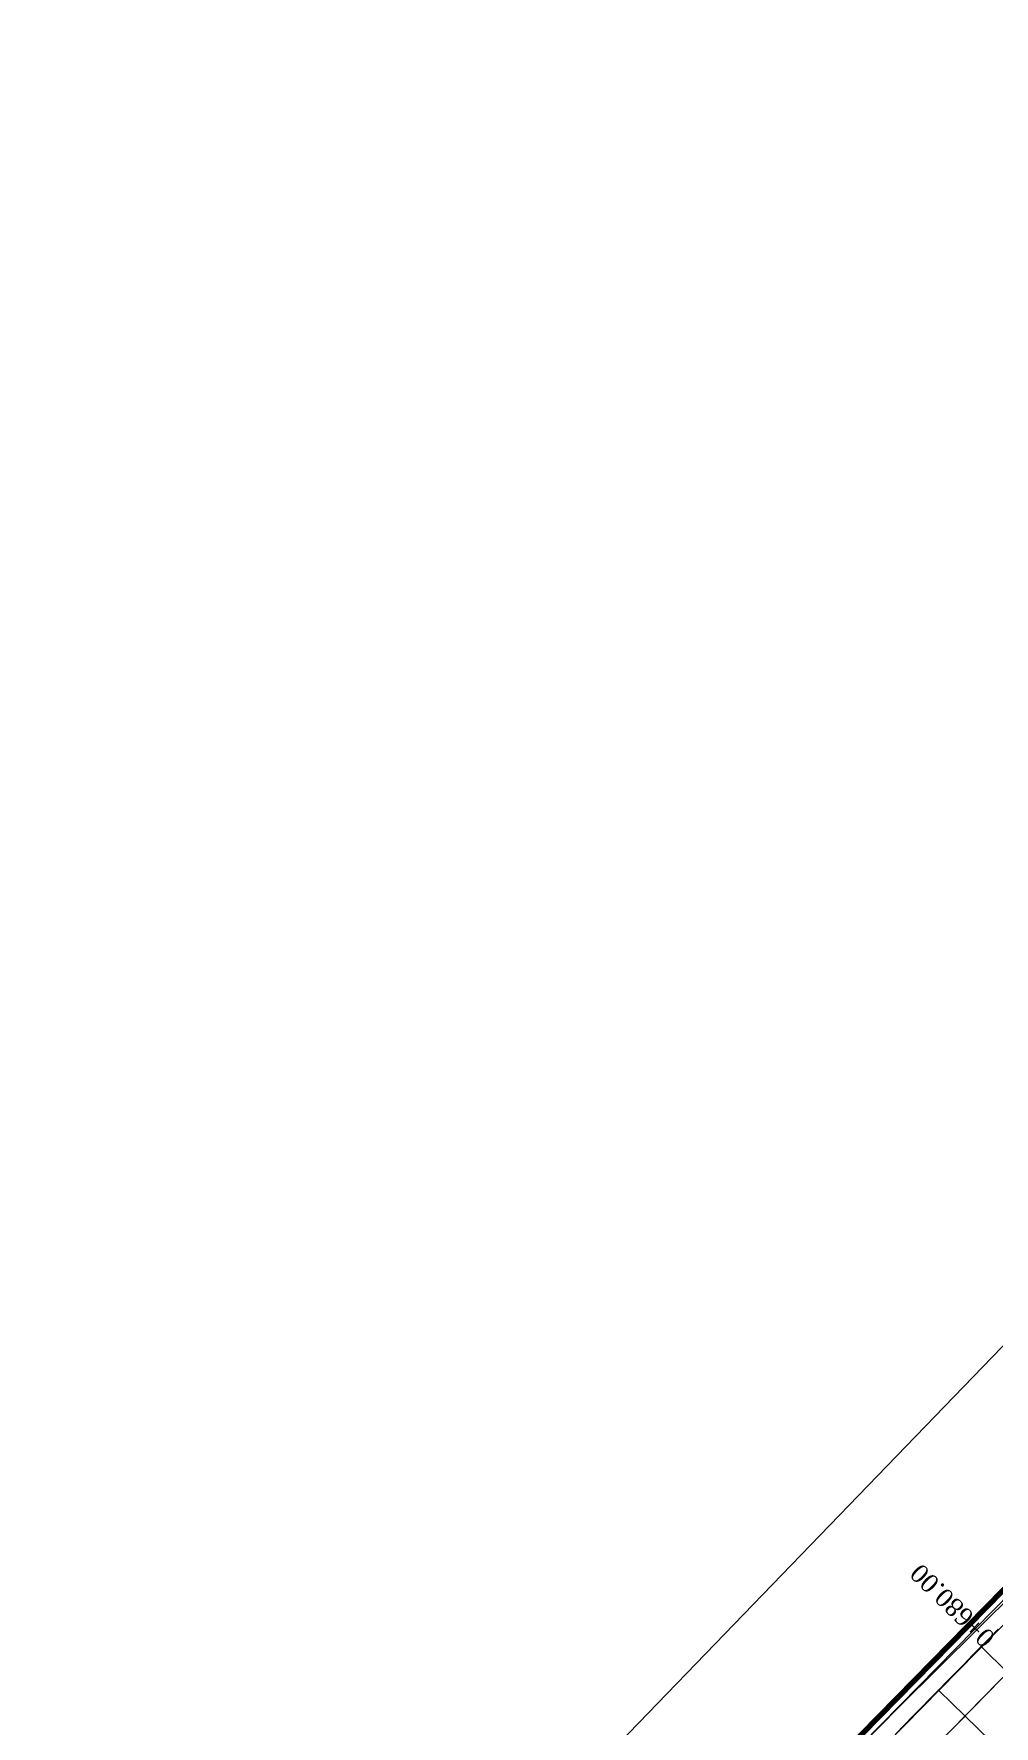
# Model space of a CAD drawing. Header units: metres. Extents: x 478603 to 489313, y 4282657 to 4289463.
# Drawn here: x 479368.9 to 479447.6, y 4287794.9 to 4287933.7 of the extents above; entities that cross this region are included whole.
import ezdxf

# ---------------------------------------------------------------- set-up
doc = ezdxf.new("R2010")
doc.units = ezdxf.units.M
for name, color, linetype, lineweight in [('ADAKENARI', 18, 'Continuous', 0), ('EKS', 5, 'Continuous', 0), ('EKSENLER', 3, 'Continuous', 0), ('EYLUL_REV', 8, 'Continuous', 0), ('HAT_HIZLI_TREN', 18, 'Continuous', 0), ('KALDIRIM', 11, 'Continuous', 0), ('KDA', 150, 'Continuous', 20), ('PL_ALİNMAN', 1, 'Continuous', 0), ('PL_ENKESIT', 1, 'Continuous', 0), ('PL_KMYAZI', 30, 'Continuous', 0), ('SEV_YKA_KDA', 3, 'Continuous', 0), ('SNR_PLANONAMAA', 233, 'Continuous', 0), ('YKA', 33, 'Continuous', 0)]:
    doc.layers.add(name, color=color, linetype=linetype, lineweight=lineweight)
doc.styles.get("Standard").update_dxf_attribs({"font": 'times.ttf'})

msp = doc.modelspace()

# ---------------------------------------------------------------- linework, layer by layer
at = {"layer": 'ADAKENARI', "lineweight": 100}
msp.add_line((479520.51, 4287879.69), (479414.58, 4287771.6), dxfattribs=at)
at = {"layer": 'EKS'}
msp.add_point((479445.22, 4287795.72, 904.22), dxfattribs=at)
at = {"layer": 'EKSENLER'}
msp.add_line((479418.07, 4287768.02), (479521.67, 4287873.73), dxfattribs=at)
at = {"layer": 'EYLUL_REV'}
msp.add_polyline3d([(479603.53, 4287668.86, 0), (479590.41, 4287673.62, 0), (479574.19, 4287679.33, 0), (479586.91, 4287725.68, 0), (479553.18, 4287732.74, 0), (479566.39, 4287773.8, 0), (479544.1, 4287774.47, 0), (479558.4, 4287840.73, 0), (479564.39, 4287862.67, 0), (479589.74, 4287856.89, 0), (479602.79, 4287897.33, 0), (479578.47, 4287905.93, 0), (479566.71, 4287869.81, 0), (479522.61, 4287881.83, 0), (479519.3, 4287873.46, 0), (479515.65, 4287873.81, 0), (479486.35, 4287843, 0), (479465.52, 4287821.96, 0), (479439.87, 4287796.5, 0), (479416.33, 4287772.56, 0), (479409.32, 4287768.72, 0), (479396.81, 4287763.06, 0), (479353.92, 4287722.46, 0)], dxfattribs=at)
at = {"layer": 'HAT_HIZLI_TREN'}
msp.add_line((479552.32, 4287933.73, 119.22), (479379.12, 4287754.41, 119.22), dxfattribs=at)
at = {"layer": 'KALDIRIM'}
msp.add_line((479524.02, 4287880.4), (479415.97, 4287770.17), dxfattribs=at)
at = {"layer": 'KDA'}
msp.add_polyline3d([(479447.95, 4287802.84, 903.5), (479447.25, 4287802.13, 903.5), (479446.55, 4287801.41, 903.49), (479445.85, 4287800.7, 903.48), (479445.15, 4287799.98, 903.46), (479444.45, 4287799.27, 903.44), (479443.75, 4287798.56, 903.42), (479443.05, 4287797.84, 903.41), (479442.35, 4287797.13, 903.42), (479441.65, 4287796.41, 903.44), (479440.95, 4287795.7, 903.46), (479440.25, 4287794.98, 903.47), (479439.55, 4287794.27, 903.49)], dxfattribs=at)
for p in [(479446.55, 4287801.41, 903.49), (479443.05, 4287797.84, 903.41)]:
    msp.add_point(p, dxfattribs=at)
at = {"layer": 'PL_ALİNMAN'}
msp.add_line((479448.18, 4287798.74), (479444.68, 4287795.17), dxfattribs=at)
at = {"layer": 'PL_ENKESIT'}
for points in [[(479450.86, 4287797.18, 903.47), (479450.86, 4287797.19, 904.21), (479448.72, 4287799.29, 904.27), (479446.57, 4287801.39, 904.21), (479446.55, 4287801.41, 903.49)], [(479447.36, 4287793.61, 903.45), (479447.36, 4287793.62, 904.16), (479445.22, 4287795.72, 904.22), (479443.07, 4287797.82, 904.16), (479443.05, 4287797.84, 903.41)]]:
    msp.add_polyline3d(points, dxfattribs=at)
at = {"layer": 'SEV_YKA_KDA'}
for p, q in [((479446.57, 4287801.39, 904.21), (479446.55, 4287801.41, 903.49)), ((479445.17, 4287799.96, 904.19), (479445.16, 4287799.97, 903.82)), ((479443.77, 4287798.53, 904.17), (479443.75, 4287798.56, 903.42)), ((479442.37, 4287797.1, 904.15), (479442.36, 4287797.12, 903.79)), ((479440.97, 4287795.67, 904.13), (479440.95, 4287795.7, 903.46))]:
    msp.add_line(p, q, dxfattribs=at)
at = {"layer": 'SNR_PLANONAMAA'}
msp.add_line((479416.23, 4287772.5, 942.48), (479514.83, 4287872.95, 942.48), dxfattribs=at)
at = {"layer": 'YKA'}
msp.add_polyline3d([(479447.97, 4287802.82, 904.23), (479447.27, 4287802.1, 904.22), (479446.57, 4287801.39, 904.21), (479445.87, 4287800.67, 904.2), (479445.17, 4287799.96, 904.19), (479444.47, 4287799.24, 904.18), (479443.77, 4287798.53, 904.17), (479443.07, 4287797.82, 904.16), (479442.37, 4287797.1, 904.15), (479441.67, 4287796.39, 904.14), (479440.97, 4287795.67, 904.13), (479440.27, 4287794.96, 904.12), (479439.57, 4287794.25, 904.11)], dxfattribs=at)
for p in [(479446.57, 4287801.39, 904.21), (479443.07, 4287797.82, 904.16)]:
    msp.add_point(p, dxfattribs=at)

# ---------------------------------------------------------------- texts
at = {"layer": 'PL_KMYAZI'}
msp.add_text('0+680.00', height=1.5, rotation=495.5754, dxfattribs=at).set_placement((479447.8, 4287802.28))

doc.saveas('drawing.dxf')
